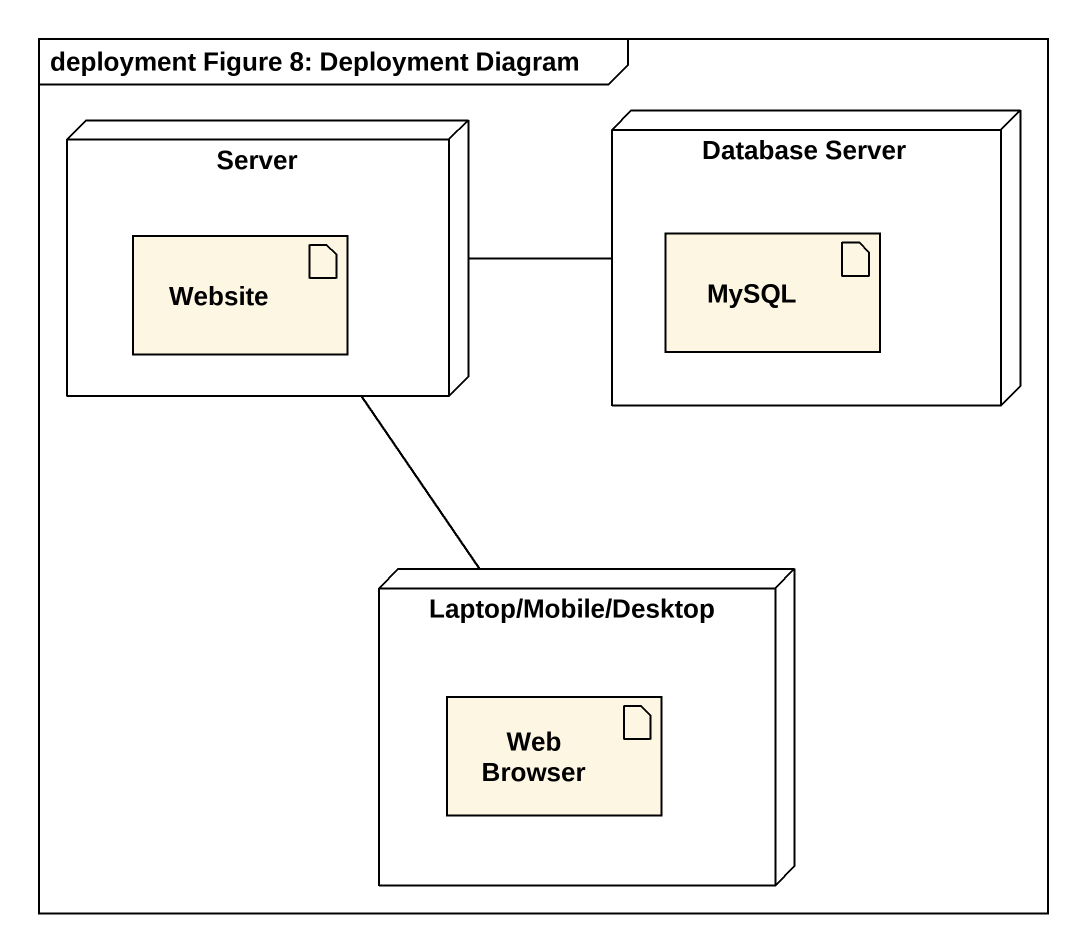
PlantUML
@startuml
mainframe deployment Figure 8: Deployment Diagram
node Server {
  artifact Website
}
node "Database Server" as Database_Server {
  artifact MySQL
}
node "Laptop/Mobile/Desktop" as Laptop_Mobile_Desktop {
  artifact "Web Browser" as Web_Browser
}
Server -right- Database_Server
Server -- Laptop_Mobile_Desktop
@enduml
